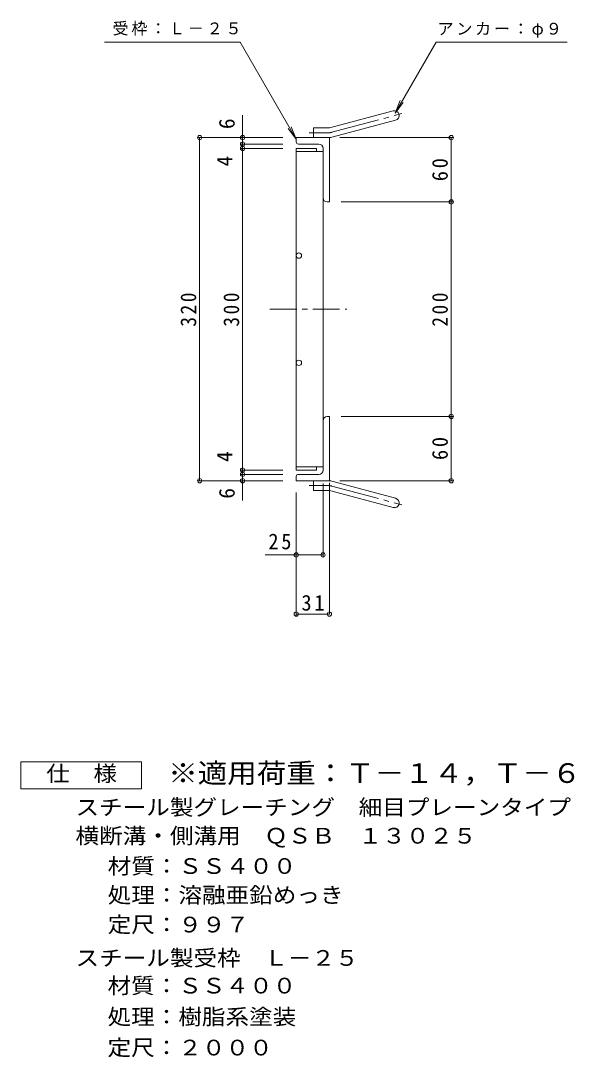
# Model space of a CAD drawing. Units: millimetres, scale not verified. Extents: x -872 to 874, y -687 to 533.
# Drawn here: x 358 to 874, y -544 to 423 of the extents above; entities that cross this region are included whole.
import ezdxf
from ezdxf.enums import TextEntityAlignment as Align

# ---------------------------------------------------------------- set-up
doc = ezdxf.new("R2010")
doc.units = ezdxf.units.MM
doc.header["$LTSCALE"] = 5
doc.header["$PDMODE"] = 32
doc.header["$PDSIZE"] = 4
doc.linetypes.add('CHAIN1', pattern=[8, 5, -1, 1, -1])
doc.linetypes.add('CHAIN2', pattern=[12, 9, -1, 1, -1])
for name, color, linetype, lineweight in [('A-1_ピット', 2, 'Continuous', 9), ('A-2_蓋', 3, 'Continuous', 9), ('A-4_寸法', 7, 'Continuous', 9), ('F-4_F-4ﾚｲﾔ', 2, 'Continuous', 9)]:
    doc.layers.add(name, color=color, linetype=linetype, lineweight=lineweight)
doc.layers.add('F-5_F-5ﾚｲﾔ', color=2, linetype='Continuous')
doc.styles.add('ＭＳ ゴシック', font='')
doc.styles.get('ＭＳ ゴシック').set_extended_font_data('MS Gothic')

msp = doc.modelspace()

# ---------------------------------------------------------------- linework, layer by layer
at = {"layer": 'A-1_ピット'}
for p, q in [((647.239, 323.276), (705.43, 338.868)), ((649.569, 314.583), (707.759, 330.175)), ((631.095, 313.969), (631.095, 322.969)), ((644.91, 322.969), (631.095, 322.969)), ((646.095, 313.969), (615.095, 313.969)), ((615.095, 309.969), (615.095, 313.969)), ((646.095, 313.969), (646.095, 253.969)), ((617.095, 307.969), (636.095, 307.969)), ((640.095, 257.969), (640.095, 303.969)), ((644.095, 253.969), (646.095, 253.969)), ((640.095, 49.969), (640.095, 3.97)), ((644.095, 53.969), (646.095, 53.969)), ((646.095, -6.031), (646.095, 53.969)), ((615.095, -2.03), (615.095, -6.031)), ((646.095, -6.031), (615.095, -6.031)), ((617.095, -0.03), (636.095, -0.03)), ((631.095, -6.031), (631.095, -15.03)), ((649.569, -6.644), (707.759, -22.236)), ((644.91, -15.03), (631.095, -15.03)), ((647.239, -15.337), (705.43, -30.929))]:
    msp.add_line(p, q, dxfattribs=at)
at = {"layer": 'A-1_ピット', "linetype": 'CHAIN2'}
for p, q in [((648.404, 318.929), (713.57, 336.391)), ((644.91, 318.469), (627.29, 318.469)), ((644.91, -10.531), (627.29, -10.531)), ((648.404, -10.991), (713.57, -28.452))]:
    msp.add_line(p, q, dxfattribs=at)
at = {"layer": 'A-1_ピット'}
for centre, radius, start, end in [((706.595, 334.521), 4.5, 285.00014, 104.99991), ((644.91, 331.969), 9, 270, 285.00002), ((617.095, 309.969), 2, 180, 270), ((644.91, 331.969), 18, 270, 285), ((636.095, 303.969), 4, 0, 90), ((644.095, 257.969), 4, 180, 270), ((644.095, 49.969), 4, 90, 180), ((636.095, 3.97), 4, 270, 0), ((617.095, -2.03), 2, 90, 180), ((644.91, -24.031), 18, 75, 90), ((644.91, -24.031), 9, 74.99998, 90), ((706.595, -26.583), 4.5, 255.00009, 74.99986)]:
    msp.add_arc(centre, radius, start, end, dxfattribs=at)
at = {"layer": 'A-1_ピット', "linetype": 'CHAIN2'}
for centre, start, end in [((644.91, 331.969), 270, 284.99995), ((644.91, -24.031), 75.00005, 90)]:
    msp.add_arc(centre, 13.5, start, end, dxfattribs=at)
at = {"layer": 'A-2_蓋'}
for p, q in [((615.095, 303.969), (615.095, 3.969)), ((615.095, 303.969), (634.095, 303.969)), ((615.095, 300.969), (640.095, 300.969)), ((634.095, 303.969), (634.095, 300.969)), ((640.095, 6.969), (640.095, 300.969)), ((615.095, 6.969), (640.095, 6.969)), ((615.095, 3.969), (634.095, 3.969)), ((634.095, 6.969), (634.095, 3.969))]:
    msp.add_line(p, q, dxfattribs=at)
at = {"layer": 'A-2_蓋', "linetype": 'CHAIN1'}
msp.add_line((590.606, 153.969), (662.202, 153.969), dxfattribs=at)
at = {"layer": 'A-2_蓋'}
for centre in [(617.595, 203.969), (617.595, 103.969)]:
    msp.add_circle(centre, 2.5, dxfattribs=at)
at = {"layer": 'A-4_寸法'}
for p, q in [((436.531, 403.088), (562.776, 403.088)), ((615.095, 312.469), (562.776, 403.088)), ((707.345, 336.919), (712.128, 348.467)), ((707.345, 336.919), (714.954, 346.836)), ((565.095, -24.401), (565.095, 334.872)), ((615.095, 312.469), (607.485, 322.386)), ((615.095, 312.469), (610.311, 324.018)), ((602.595, 313.969), (523.595, 313.969)), ((525.095, -6.031), (525.095, 313.969)), ((655.91, 313.969), (761.095, 313.969)), ((759.595, -6.031), (759.595, 313.969)), ((602.595, 307.969), (563.595, 307.969)), ((602.595, 303.969), (563.595, 303.969)), ((657.095, 253.969), (761.095, 253.969)), ((657.095, 53.969), (761.095, 53.969)), ((602.595, 3.969), (563.595, 3.969)), ((602.595, -6.031), (523.595, -6.031)), ((602.595, -0.031), (563.595, -0.031)), ((640.095, -8.531), (640.095, -76.631)), ((646.095, -8.031), (646.095, -130.338)), ((655.91, -6.031), (761.095, -6.031)), ((615.095, -17.031), (615.095, -131.838)), ((640.095, -75.131), (586.241, -75.131)), ((646.095, -130.338), (615.095, -130.338))]:
    msp.add_line(p, q, dxfattribs=at)
msp.add_lwpolyline([(707.345, 336.919), (745.548, 403.088), (867.755, 403.088)], dxfattribs=at)
for p in [(525.095, 313.969), (565.095, 313.969), (565.095, 307.969), (759.595, 313.969), (565.095, 303.969), (759.595, 253.969), (759.595, 53.969), (565.095, 3.969), (565.095, -0.031), (525.095, -6.031), (565.095, -6.031), (759.595, -6.031), (615.095, -75.131), (640.095, -75.131), (615.095, -130.338), (646.095, -130.338)]:
    msp.add_point(p, dxfattribs=at)
at = {"layer": 'F-4_F-4ﾚｲﾔ'}
msp.add_lwpolyline([(358.295, -293.27), (358.295, -268.27), (470.795, -268.27), (470.795, -293.27)], close=True, dxfattribs=at)

# ---------------------------------------------------------------- texts
at = {"layer": 'A-4_寸法', "color": 2, "style": 'ＭＳ ゴシック'}
for s, p in [('6', (562.095, 321.92)), ('4', (560.095, 287.099)), ('4', (560.095, 11.487)), ('6', (562.095, -22.746))]:
    msp.add_text(s, height=14.66, rotation=90, dxfattribs=at).set_placement(p, align=Align.BOTTOM_LEFT)
at = {"layer": 'A-4_寸法', "char_height": 11, "attachment_point": 7, "style": 'ＭＳ ゴシック'}
for s, insert in [('\\T1.17;受枠：Ｌ－２５', (443.856, 409.124)), ('\\T1.17;アンカー：φ９', (746.776, 407.042))]:
    msp.add_mtext(s, dxfattribs=dict(at, insert=insert))
at = {"layer": 'A-4_寸法', "color": 2, "char_height": 14.66, "attachment_point": 7, "rotation": 90, "style": 'ＭＳ ゴシック'}
for s, insert in [('\\T1.27;\\W0.95;60', (756.595, 273.344)), ('\\T1.27;\\W0.9;320', (522.095, 137.719)), ('\\T1.27;\\W0.9;300', (562.095, 137.719)), ('\\T1.27;\\W0.9;200', (756.595, 137.719)), ('\\T1.27;\\W0.95;60', (756.595, 13.344))]:
    msp.add_mtext(s, dxfattribs=dict(at, insert=insert))
at = {"layer": 'A-4_寸法', "color": 2, "char_height": 14.66, "attachment_point": 7, "style": 'ＭＳ ゴシック'}
for s, insert in [('\\T1.27;\\W0.95;25', (589.129, -70.131)), ('\\T1.27;\\W0.95;31', (619.97, -127.338))]:
    msp.add_mtext(s, dxfattribs=dict(at, insert=insert))
at = {"layer": 'F-4_F-4ﾚｲﾔ', "style": 'ＭＳ ゴシック', "width": 1.1}
for s, p in [('仕\u3000様', (382.045, -290.77)), ('スチール製グレーチング\u3000細目プレーンタイプ', (409.339, -322.23)), ('横断溝・側溝用\u3000ＱＳＢ\u3000１３０２５', (409.339, -348.789)), ('材質：ＳＳ４００', (439.316, -377.006)), ('処理：溶融亜鉛めっき', (439.316, -404.059)), ('定尺：９９７', (439.316, -431.596)), ('スチール製受枠\u3000Ｌ－２５', (409.351, -462.739)), ('処理：樹脂系塗装', (439.203, -517.628))]:
    msp.add_text(s, height=14.66, dxfattribs=at).set_placement(p, align=Align.BOTTOM_LEFT)
at = {"layer": 'F-5_F-5ﾚｲﾔ', "color": 3, "style": 'ＭＳ ゴシック', "width": 1.1}
msp.add_text('※適用荷重：Ｔ－１４，Ｔ－６', height=18.33, dxfattribs=at).set_placement((495.795, -293.27), align=Align.BOTTOM_LEFT)
at = {"layer": 'F-5_F-5ﾚｲﾔ', "style": 'ＭＳ ゴシック', "width": 1.1}
for s, p in [('材質：ＳＳ４００', (439.203, -488.546)), ('定尺：２０００', (439.203, -546.325))]:
    msp.add_text(s, height=14.66, dxfattribs=at).set_placement(p, align=Align.BOTTOM_LEFT)

doc.saveas('drawing.dxf')
